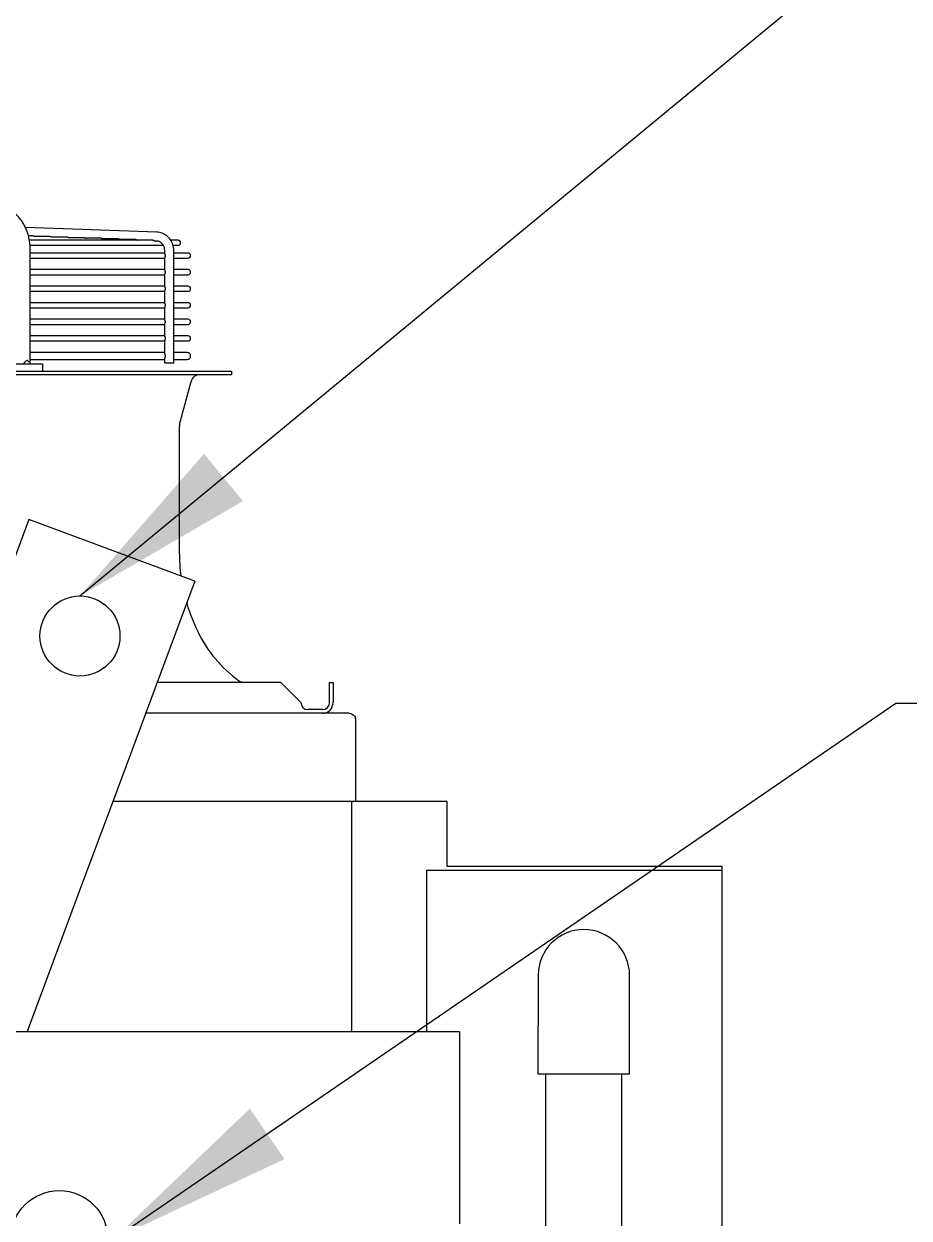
# Model space of a CAD drawing. Header units: millimetres. Extents: x 16200 to 32328, y 19251 to 29476.
# Drawn here: x 16328.05 to 16347.42, y 19585.5 to 19611.62 of the extents above; entities that cross this region are included whole.
import ezdxf

# ---------------------------------------------------------------- set-up
doc = ezdxf.new("R2010")
doc.units = ezdxf.units.MM
doc.header["$LTSCALE"] = 5
for name, color, linetype in [('COILCONN-CO2-CONTROL-COPPER', 7, 'Continuous'), ('CONDENSER-CO2-CONTROL', 7, 'Continuous'), ('RECIRCULATION-CONTROL', 3, 'Continuous'), ('UNIT', 6, 'Continuous'), ('WS-NO-CONTROL', 3, 'Continuous')]:
    doc.layers.add(name, color=color, linetype=linetype)
doc.styles.add('SUBMITTAL', font='romans.shx', dxfattribs={"width": 0.75})
doc.dimstyles.new('SUBMITTAL', dxfattribs={"dimtxt": 0.09375, "dimasz": 0.09375, "dimexe": 0.03125, "dimexo": 0.0625, "dimgap": 0.0625, "dimtad": 0, "dimdec": 4, "dimzin": 4, "dimdsep": 46, "dimlunit": 4, "dimtxsty": 'SUBMITTAL', "dimcen": 0.09375, "dimclre": 6, "dimadec": 0, "dimazin": 0, "dimtfac": 1, "dimtdec": 0, "dimtofl": 0, "dimtmove": 0, "dimatfit": 3, "dimfxl": 0, "dimfrac": 2, "dimtolj": 1, "dimtzin": 4, "dimarcsym": 0})

msp = doc.modelspace()

# ---------------------------------------------------------------- linework, layer by layer
at = {"layer": 'CONDENSER-CO2-CONTROL'}
msp.add_circle((16328.8224, 19585.0424), 1.0625, dxfattribs=at)
at = {"layer": 'RECIRCULATION-CONTROL'}
for p, q in [((16339.2997, 19590.8114), (16339.2997, 19589.7114)), ((16341.2997, 19589.7114), (16341.2997, 19590.8114)), ((16339.2997, 19588.6552), (16339.2997, 19589.7114)), ((16341.2997, 19588.6552), (16341.2997, 19589.7114)), ((16339.2997, 19588.6552), (16341.2997, 19588.6552)), ((16339.4697, 19567.0617), (16339.4697, 19588.6552)), ((16341.1297, 19567.0617), (16341.1297, 19588.6552))]:
    msp.add_line(p, q, dxfattribs=at)
msp.add_arc((16340.2997, 19590.8114), 1, 0, 180, dxfattribs=at)
at = {"layer": 'UNIT'}
for p, q in [((16330.9568, 19607.0623), (16328.0816, 19607.1663)), ((16328.2517, 19606.9814), (16328.1475, 19606.9814)), ((16328.6259, 19606.9679), (16328.2925, 19606.9679)), ((16329.0001, 19606.9544), (16328.6667, 19606.9544)), ((16329.3743, 19606.9409), (16329.0409, 19606.9409)), ((16329.7485, 19606.9274), (16329.4151, 19606.9274)), ((16330.8711, 19606.8869), (16328.168, 19606.8869)), ((16328.1823, 19606.7767), (16331.0995, 19606.7767)), ((16328.1868, 19604.1995), (16328.1868, 19606.6689)), ((16330.1227, 19606.9139), (16329.7892, 19606.9139)), ((16330.4969, 19606.9004), (16330.1634, 19606.9004)), ((16330.9497, 19606.8656), (16330.9275, 19606.8664)), ((16331.1301, 19606.589), (16331.1301, 19606.6689)), ((16331.4212, 19606.8869), (16331.2627, 19606.8869)), ((16331.3122, 19606.7767), (16331.4212, 19606.7767)), ((16331.3269, 19604.1995), (16331.3269, 19606.6689)), ((16331.1301, 19606.605), (16328.1868, 19606.605)), ((16328.1868, 19606.4948), (16331.1301, 19606.4948)), ((16331.1301, 19606.2268), (16331.1301, 19606.5107)), ((16331.6417, 19606.605), (16331.3269, 19606.605)), ((16331.3269, 19606.4948), (16331.6417, 19606.4948)), ((16331.1301, 19606.2428), (16328.1868, 19606.2428)), ((16331.1301, 19605.8646), (16331.1301, 19606.1485)), ((16331.6417, 19606.2428), (16331.3269, 19606.2428)), ((16328.1868, 19606.1326), (16331.1301, 19606.1326)), ((16331.3269, 19606.1326), (16331.6417, 19606.1326)), ((16331.1301, 19605.8806), (16328.1868, 19605.8806)), ((16328.1868, 19605.7704), (16331.1301, 19605.7704)), ((16331.1301, 19605.5024), (16331.1301, 19605.7863)), ((16331.6417, 19605.8806), (16331.3269, 19605.8806)), ((16331.3269, 19605.7704), (16331.6417, 19605.7704)), ((16331.1301, 19605.5184), (16328.1868, 19605.5184)), ((16328.1868, 19605.4081), (16331.1301, 19605.4081)), ((16331.1301, 19605.1402), (16331.1301, 19605.4241)), ((16331.6417, 19605.5184), (16331.3269, 19605.5184)), ((16331.3269, 19605.4081), (16331.6417, 19605.4081)), ((16331.1301, 19605.1562), (16328.1868, 19605.1562)), ((16331.6417, 19605.1562), (16331.3269, 19605.1562)), ((16328.1868, 19605.0459), (16331.1301, 19605.0459)), ((16331.1301, 19604.778), (16331.1301, 19605.0619)), ((16331.3269, 19605.0459), (16331.6417, 19605.0459)), ((16331.1301, 19604.794), (16328.1868, 19604.794)), ((16328.1868, 19604.6837), (16331.1301, 19604.6837)), ((16331.1301, 19604.4023), (16331.1301, 19604.6997)), ((16331.6417, 19604.794), (16331.3269, 19604.794)), ((16331.3269, 19604.6837), (16331.6417, 19604.6837)), ((16331.1301, 19604.4318), (16328.1868, 19604.4318)), ((16331.62, 19604.4318), (16331.3269, 19604.4318)), ((16326.2296, 19604.1798), (16328.4567, 19604.1798)), ((16328.1868, 19604.2782), (16331.1301, 19604.2782)), ((16328.4567, 19604.1798), (16328.4567, 19604.0223)), ((16331.1301, 19604.1995), (16331.1301, 19604.3077)), ((16331.3269, 19604.1995), (16331.1301, 19604.1995)), ((16331.3269, 19604.2782), (16331.62, 19604.2782)), ((16298.8504, 19604.0223), (16332.5905, 19604.0223)), ((16332.5905, 19603.9436), (16298.8504, 19603.9436)), ((16331.4554, 19602.8558), (16331.7065, 19603.7974)), ((16332.5905, 19604.0223), (16332.5905, 19603.9436)), ((16331.4488, 19602.8051), (16331.4488, 19600.0641)), ((16328.1584, 19600.782), (16325.8209, 19594.5134)), ((16331.7892, 19599.4282), (16328.1584, 19600.782)), ((16331.7892, 19599.4282), (16329.9565, 19594.5134)), ((16333.6732, 19597.2113), (16330.9625, 19597.2113)), ((16334.1063, 19596.7782), (16333.6732, 19597.2113)), ((16334.7362, 19596.7782), (16334.7362, 19597.2113)), ((16334.7362, 19597.2113), (16334.8149, 19597.2113)), ((16334.8149, 19597.2113), (16334.8149, 19596.7782)), ((16335.1643, 19596.542), (16330.713, 19596.542)), ((16334.5787, 19596.6207), (16334.2637, 19596.6207)), ((16335.3041, 19596.4022), (16335.3041, 19594.6129)), ((16329.9565, 19594.5134), (16329.3558, 19592.9024)), ((16337.3042, 19594.6129), (16329.9936, 19594.6129)), ((16335.226, 19589.5839), (16335.226, 19594.6129)), ((16337.3042, 19594.6129), (16337.3042, 19593.1954)), ((16336.8538, 19593.1124), (16336.8538, 19589.5839)), ((16336.8538, 19593.1124), (16343.3226, 19593.1124)), ((16337.3042, 19593.1954), (16343.3226, 19593.1954)), ((16343.3226, 19518.8224), (16343.3226, 19593.1954)), ((16329.3558, 19592.9024), (16328.1183, 19589.5837)), ((16327.3917, 19589.5837), (16337.5817, 19589.5839)), ((16337.5817, 19589.5839), (16337.5818, 19585.3743))]:
    msp.add_line(p, q, dxfattribs=at)
msp.add_circle((16329.275, 19598.2311), 0.875, dxfattribs=at)
for centre, radius, start, end in [((16331.4212, 19606.8318), 0.0551, 270, 90), ((16331.6417, 19606.5499), 0.0551, 270, 90), ((16331.6417, 19606.1877), 0.0551, 270, 90), ((16331.6417, 19605.8255), 0.0551, 270, 90), ((16331.6417, 19605.4633), 0.0551, 270, 90), ((16331.6417, 19605.1011), 0.0551, 270, 90), ((16331.6417, 19604.7389), 0.0551, 270, 90), ((16331.62, 19604.355), 0.0768, 270, 90), ((16331.8967, 19603.7467), 0.1969, 90, 165.06858), ((16331.6456, 19602.8051), 0.1969, 165.06858, 180), ((16335.3858, 19600.0641), 3.937, 180, 187.61931), ((16335.3858, 19600.0641), 3.937, 196.4656, 207.50184), ((16334.408, 19599.5551), 2.8346, 207.50184, 235.77552), ((16334.2637, 19596.7782), 0.1575, 180, 270), ((16334.5787, 19596.7782), 0.1575, 270, 0), ((16334.5787, 19596.7782), 0.2362, 270, 0)]:
    msp.add_arc(centre, radius, start, end, dxfattribs=at)
for points, knots in [([(16328.1868, 19606.6689), (16328.1868, 19606.7044), (16328.1853, 19606.7403), (16328.1824, 19606.7757), (16328.1794, 19606.8112), (16328.175, 19606.8461), (16328.1691, 19606.8808), (16328.1631, 19606.9154), (16328.1557, 19606.9498), (16328.147, 19606.9833), (16328.1382, 19607.0167), (16328.1281, 19607.0493), (16328.1166, 19607.081), (16328.1052, 19607.1128), (16328.0923, 19607.1438), (16328.0782, 19607.1734), (16328.0642, 19607.203), (16328.049, 19607.2313), (16328.0326, 19607.2583), (16328.0161, 19607.2854), (16327.9985, 19607.3112), (16327.9799, 19607.3354), (16327.9613, 19607.3595), (16327.9419, 19607.382), (16327.9214, 19607.4029), (16327.901, 19607.4237), (16327.8795, 19607.443), (16327.8575, 19607.4603), (16327.8355, 19607.4777), (16327.8128, 19607.4931), (16327.7895, 19607.5066), (16327.7662, 19607.5201), (16327.7421, 19607.5318), (16327.7178, 19607.5413), (16327.6935, 19607.5509), (16327.669, 19607.5583), (16327.6441, 19607.5638), (16327.6191, 19607.5692), (16327.5938, 19607.5726), (16327.5687, 19607.5738)], [0, 0, 0, 0, 0.076921, 0.076921, 0.076921, 0.1538421, 0.1538421, 0.1538421, 0.2307631, 0.2307631, 0.2307631, 0.3076842, 0.3076842, 0.3076842, 0.3846052, 0.3846052, 0.3846052, 0.4615263, 0.4615263, 0.4615263, 0.5384473, 0.5384473, 0.5384473, 0.6153684, 0.6153684, 0.6153684, 0.6922894, 0.6922894, 0.6922894, 0.7692105, 0.7692105, 0.7692105, 0.8461315, 0.8461315, 0.8461315, 0.9230526, 0.9230526, 0.9230526, 1, 1, 1, 1]), ([(16328.2517, 19606.9814), (16328.2519, 19606.9814), (16328.252, 19606.9814), (16328.2521, 19606.9814), (16328.2531, 19606.9814), (16328.254, 19606.9814), (16328.255, 19606.9813), (16328.256, 19606.9812), (16328.257, 19606.9811), (16328.258, 19606.981), (16328.259, 19606.9809), (16328.26, 19606.9808), (16328.2609, 19606.9806), (16328.2619, 19606.9804), (16328.2629, 19606.9802), (16328.264, 19606.98), (16328.265, 19606.9798), (16328.266, 19606.9795), (16328.267, 19606.9793), (16328.268, 19606.979), (16328.269, 19606.9787), (16328.27, 19606.9784), (16328.271, 19606.9781), (16328.272, 19606.9777), (16328.273, 19606.9774), (16328.274, 19606.977), (16328.275, 19606.9766), (16328.276, 19606.9762), (16328.277, 19606.9758), (16328.278, 19606.9754), (16328.279, 19606.975), (16328.2799, 19606.9745), (16328.2809, 19606.9741), (16328.2819, 19606.9736), (16328.2829, 19606.9731), (16328.2838, 19606.9726), (16328.2848, 19606.9721), (16328.2857, 19606.9716), (16328.2867, 19606.9711), (16328.2876, 19606.9706), (16328.2886, 19606.9701), (16328.2895, 19606.9696), (16328.2904, 19606.9691), (16328.2911, 19606.9687), (16328.2918, 19606.9683), (16328.2925, 19606.9679)], [0.48439597, 0.48439597, 0.48439597, 0.48439597, 0.48780488, 0.48780488, 0.48780488, 0.51219512, 0.51219512, 0.51219512, 0.53658537, 0.53658537, 0.53658537, 0.56097561, 0.56097561, 0.56097561, 0.58536585, 0.58536585, 0.58536585, 0.6097561, 0.6097561, 0.6097561, 0.63414634, 0.63414634, 0.63414634, 0.65853659, 0.65853659, 0.65853659, 0.68292683, 0.68292683, 0.68292683, 0.70731707, 0.70731707, 0.70731707, 0.73170732, 0.73170732, 0.73170732, 0.75609756, 0.75609756, 0.75609756, 0.7804878, 0.7804878, 0.7804878, 0.80487805, 0.80487805, 0.80487805, 0.82380204, 0.82380204, 0.82380204, 0.82380204]), ([(16328.6259, 19606.9679), (16328.626, 19606.9679), (16328.6262, 19606.9679), (16328.6263, 19606.9679), (16328.6273, 19606.9679), (16328.6282, 19606.9679), (16328.6292, 19606.9678), (16328.6302, 19606.9677), (16328.6312, 19606.9677), (16328.6322, 19606.9675), (16328.6332, 19606.9674), (16328.6341, 19606.9673), (16328.6351, 19606.9671), (16328.6361, 19606.9669), (16328.6372, 19606.9667), (16328.6382, 19606.9665), (16328.6392, 19606.9663), (16328.6402, 19606.966), (16328.6412, 19606.9658), (16328.6422, 19606.9655), (16328.6432, 19606.9652), (16328.6442, 19606.9649), (16328.6452, 19606.9646), (16328.6462, 19606.9642), (16328.6472, 19606.9639), (16328.6482, 19606.9635), (16328.6492, 19606.9631), (16328.6502, 19606.9627), (16328.6512, 19606.9623), (16328.6522, 19606.9619), (16328.6532, 19606.9614), (16328.6542, 19606.961), (16328.6551, 19606.9605), (16328.6561, 19606.9601), (16328.6571, 19606.9596), (16328.658, 19606.9591), (16328.659, 19606.9586), (16328.66, 19606.9581), (16328.6609, 19606.9576), (16328.6618, 19606.9571), (16328.6628, 19606.9566), (16328.6637, 19606.9561), (16328.6646, 19606.9556), (16328.6653, 19606.9552), (16328.666, 19606.9548), (16328.6667, 19606.9544)], [0.48440995, 0.48440995, 0.48440995, 0.48440995, 0.48780488, 0.48780488, 0.48780488, 0.51219512, 0.51219512, 0.51219512, 0.53658537, 0.53658537, 0.53658537, 0.56097561, 0.56097561, 0.56097561, 0.58536585, 0.58536585, 0.58536585, 0.6097561, 0.6097561, 0.6097561, 0.63414634, 0.63414634, 0.63414634, 0.65853659, 0.65853659, 0.65853659, 0.68292683, 0.68292683, 0.68292683, 0.70731707, 0.70731707, 0.70731707, 0.73170732, 0.73170732, 0.73170732, 0.75609756, 0.75609756, 0.75609756, 0.7804878, 0.7804878, 0.7804878, 0.80487805, 0.80487805, 0.80487805, 0.82345363, 0.82345363, 0.82345363, 0.82345363]), ([(16329.0001, 19606.9544), (16329.0002, 19606.9544), (16329.0004, 19606.9544), (16329.0005, 19606.9544), (16329.0015, 19606.9544), (16329.0024, 19606.9544), (16329.0034, 19606.9543), (16329.0044, 19606.9542), (16329.0054, 19606.9542), (16329.0064, 19606.954), (16329.0073, 19606.9539), (16329.0083, 19606.9538), (16329.0093, 19606.9536), (16329.0103, 19606.9534), (16329.0114, 19606.9532), (16329.0124, 19606.953), (16329.0134, 19606.9528), (16329.0144, 19606.9526), (16329.0154, 19606.9523), (16329.0164, 19606.952), (16329.0174, 19606.9517), (16329.0184, 19606.9514), (16329.0194, 19606.9511), (16329.0204, 19606.9507), (16329.0214, 19606.9504), (16329.0224, 19606.95), (16329.0234, 19606.9496), (16329.0244, 19606.9492), (16329.0254, 19606.9488), (16329.0264, 19606.9484), (16329.0274, 19606.9479), (16329.0284, 19606.9475), (16329.0293, 19606.947), (16329.0303, 19606.9466), (16329.0313, 19606.9461), (16329.0323, 19606.9456), (16329.0332, 19606.9451), (16329.0342, 19606.9446), (16329.0351, 19606.9441), (16329.0361, 19606.9436), (16329.037, 19606.9431), (16329.0379, 19606.9426), (16329.0388, 19606.9421), (16329.0395, 19606.9417), (16329.0402, 19606.9413), (16329.0409, 19606.9409)], [0.48442393, 0.48442393, 0.48442393, 0.48442393, 0.48780488, 0.48780488, 0.48780488, 0.51219512, 0.51219512, 0.51219512, 0.53658537, 0.53658537, 0.53658537, 0.56097561, 0.56097561, 0.56097561, 0.58536585, 0.58536585, 0.58536585, 0.6097561, 0.6097561, 0.6097561, 0.63414634, 0.63414634, 0.63414634, 0.65853659, 0.65853659, 0.65853659, 0.68292683, 0.68292683, 0.68292683, 0.70731707, 0.70731707, 0.70731707, 0.73170732, 0.73170732, 0.73170732, 0.75609756, 0.75609756, 0.75609756, 0.7804878, 0.7804878, 0.7804878, 0.80487805, 0.80487805, 0.80487805, 0.82310602, 0.82310602, 0.82310602, 0.82310602]), ([(16329.3743, 19606.9409), (16329.3744, 19606.9409), (16329.3746, 19606.9409), (16329.3747, 19606.9409), (16329.3757, 19606.9409), (16329.3766, 19606.9409), (16329.3776, 19606.9408), (16329.3786, 19606.9407), (16329.3796, 19606.9407), (16329.3806, 19606.9405), (16329.3815, 19606.9404), (16329.3825, 19606.9403), (16329.3835, 19606.9401), (16329.3845, 19606.9399), (16329.3856, 19606.9397), (16329.3866, 19606.9395), (16329.3876, 19606.9393), (16329.3886, 19606.9391), (16329.3896, 19606.9388), (16329.3906, 19606.9385), (16329.3916, 19606.9382), (16329.3926, 19606.9379), (16329.3936, 19606.9376), (16329.3946, 19606.9372), (16329.3956, 19606.9369), (16329.3966, 19606.9365), (16329.3976, 19606.9361), (16329.3986, 19606.9357), (16329.3996, 19606.9353), (16329.4006, 19606.9349), (16329.4016, 19606.9344), (16329.4026, 19606.934), (16329.4036, 19606.9335), (16329.4045, 19606.9331), (16329.4055, 19606.9326), (16329.4065, 19606.9321), (16329.4074, 19606.9316), (16329.4084, 19606.9311), (16329.4093, 19606.9306), (16329.4103, 19606.9301), (16329.4112, 19606.9296), (16329.4121, 19606.9291), (16329.4131, 19606.9286), (16329.4137, 19606.9282), (16329.4144, 19606.9278), (16329.4151, 19606.9274)], [0.48443789, 0.48443789, 0.48443789, 0.48443789, 0.48780488, 0.48780488, 0.48780488, 0.51219512, 0.51219512, 0.51219512, 0.53658537, 0.53658537, 0.53658537, 0.56097561, 0.56097561, 0.56097561, 0.58536585, 0.58536585, 0.58536585, 0.6097561, 0.6097561, 0.6097561, 0.63414634, 0.63414634, 0.63414634, 0.65853659, 0.65853659, 0.65853659, 0.68292683, 0.68292683, 0.68292683, 0.70731707, 0.70731707, 0.70731707, 0.73170732, 0.73170732, 0.73170732, 0.75609756, 0.75609756, 0.75609756, 0.7804878, 0.7804878, 0.7804878, 0.80487805, 0.80487805, 0.80487805, 0.82275922, 0.82275922, 0.82275922, 0.82275922]), ([(16329.7485, 19606.9274), (16329.7486, 19606.9274), (16329.7488, 19606.9274), (16329.7489, 19606.9274), (16329.7498, 19606.9274), (16329.7508, 19606.9274), (16329.7518, 19606.9273), (16329.7528, 19606.9273), (16329.7538, 19606.9272), (16329.7548, 19606.927), (16329.7557, 19606.9269), (16329.7567, 19606.9268), (16329.7577, 19606.9266), (16329.7587, 19606.9264), (16329.7598, 19606.9262), (16329.7608, 19606.926), (16329.7618, 19606.9258), (16329.7628, 19606.9256), (16329.7638, 19606.9253), (16329.7648, 19606.925), (16329.7658, 19606.9247), (16329.7668, 19606.9244), (16329.7678, 19606.9241), (16329.7688, 19606.9237), (16329.7698, 19606.9234), (16329.7708, 19606.923), (16329.7718, 19606.9226), (16329.7728, 19606.9222), (16329.7738, 19606.9218), (16329.7748, 19606.9214), (16329.7758, 19606.9209), (16329.7768, 19606.9205), (16329.7778, 19606.92), (16329.7787, 19606.9196), (16329.7797, 19606.9191), (16329.7807, 19606.9186), (16329.7817, 19606.9181), (16329.7826, 19606.9176), (16329.7836, 19606.9171), (16329.7845, 19606.9166), (16329.7854, 19606.9161), (16329.7864, 19606.9156), (16329.7873, 19606.915), (16329.7879, 19606.9147), (16329.7886, 19606.9143), (16329.7892, 19606.9139)], [0.48445184, 0.48445184, 0.48445184, 0.48445184, 0.48780488, 0.48780488, 0.48780488, 0.51219512, 0.51219512, 0.51219512, 0.53658537, 0.53658537, 0.53658537, 0.56097561, 0.56097561, 0.56097561, 0.58536585, 0.58536585, 0.58536585, 0.6097561, 0.6097561, 0.6097561, 0.63414634, 0.63414634, 0.63414634, 0.65853659, 0.65853659, 0.65853659, 0.68292683, 0.68292683, 0.68292683, 0.70731707, 0.70731707, 0.70731707, 0.73170732, 0.73170732, 0.73170732, 0.75609756, 0.75609756, 0.75609756, 0.7804878, 0.7804878, 0.7804878, 0.80487805, 0.80487805, 0.80487805, 0.82241329, 0.82241329, 0.82241329, 0.82241329]), ([(16331.3269, 19606.6689), (16331.3269, 19606.7088), (16331.3209, 19606.7488), (16331.2975, 19606.8252), (16331.2801, 19606.8616), (16331.2352, 19606.9274), (16331.2078, 19606.9569), (16331.1453, 19607.006), (16331.1102, 19607.0256), (16331.0358, 19607.0531), (16330.9964, 19607.0609), (16330.9568, 19607.0623)], [1.5707963, 1.5707963, 1.5707963, 1.5707963, 1.8779743, 1.8779743, 2.1851522, 2.1851522, 2.4923302, 2.4923302, 2.7995081, 2.7995081, 3.1066861, 3.1066861, 3.1066861, 3.1066861]), ([(16330.1227, 19606.9139), (16330.1228, 19606.9139), (16330.1229, 19606.9139), (16330.1231, 19606.9139), (16330.124, 19606.9139), (16330.125, 19606.9139), (16330.126, 19606.9138), (16330.127, 19606.9138), (16330.128, 19606.9137), (16330.1289, 19606.9136), (16330.1299, 19606.9134), (16330.1309, 19606.9133), (16330.1319, 19606.9131), (16330.1329, 19606.9129), (16330.134, 19606.9128), (16330.135, 19606.9125), (16330.136, 19606.9123), (16330.137, 19606.9121), (16330.138, 19606.9118), (16330.139, 19606.9115), (16330.14, 19606.9112), (16330.141, 19606.9109), (16330.142, 19606.9106), (16330.143, 19606.9102), (16330.144, 19606.9099), (16330.145, 19606.9095), (16330.146, 19606.9091), (16330.147, 19606.9087), (16330.148, 19606.9083), (16330.149, 19606.9079), (16330.15, 19606.9074), (16330.151, 19606.907), (16330.152, 19606.9065), (16330.153, 19606.906), (16330.1539, 19606.9056), (16330.1549, 19606.9051), (16330.1559, 19606.9046), (16330.1568, 19606.9041), (16330.1578, 19606.9036), (16330.1587, 19606.9031), (16330.1597, 19606.9026), (16330.1606, 19606.902), (16330.1615, 19606.9015), (16330.1621, 19606.9012), (16330.1628, 19606.9008), (16330.1634, 19606.9004)], [0.48446578, 0.48446578, 0.48446578, 0.48446578, 0.48780488, 0.48780488, 0.48780488, 0.51219512, 0.51219512, 0.51219512, 0.53658537, 0.53658537, 0.53658537, 0.56097561, 0.56097561, 0.56097561, 0.58536585, 0.58536585, 0.58536585, 0.6097561, 0.6097561, 0.6097561, 0.63414634, 0.63414634, 0.63414634, 0.65853659, 0.65853659, 0.65853659, 0.68292683, 0.68292683, 0.68292683, 0.70731707, 0.70731707, 0.70731707, 0.73170732, 0.73170732, 0.73170732, 0.75609756, 0.75609756, 0.75609756, 0.7804878, 0.7804878, 0.7804878, 0.80487805, 0.80487805, 0.80487805, 0.82206823, 0.82206823, 0.82206823, 0.82206823]), ([(16330.4969, 19606.9004), (16330.497, 19606.9004), (16330.4971, 19606.9004), (16330.4973, 19606.9004), (16330.4982, 19606.9004), (16330.4992, 19606.9004), (16330.5002, 19606.9003), (16330.5012, 19606.9003), (16330.5022, 19606.9002), (16330.5031, 19606.9001), (16330.5041, 19606.8999), (16330.5051, 19606.8998), (16330.5061, 19606.8996), (16330.5071, 19606.8995), (16330.5082, 19606.8993), (16330.5092, 19606.899), (16330.5102, 19606.8988), (16330.5112, 19606.8986), (16330.5122, 19606.8983), (16330.5132, 19606.898), (16330.5142, 19606.8977), (16330.5152, 19606.8974), (16330.5162, 19606.8971), (16330.5172, 19606.8967), (16330.5182, 19606.8964), (16330.5193, 19606.896), (16330.5203, 19606.8956), (16330.5213, 19606.8952), (16330.5222, 19606.8948), (16330.5232, 19606.8944), (16330.5242, 19606.8939), (16330.5252, 19606.8935), (16330.5262, 19606.893), (16330.5272, 19606.8925), (16330.5282, 19606.8921), (16330.5291, 19606.8916), (16330.5301, 19606.8911), (16330.531, 19606.8906), (16330.532, 19606.8901), (16330.5329, 19606.8896), (16330.5339, 19606.889), (16330.5348, 19606.8885), (16330.5357, 19606.888), (16330.5364, 19606.8876), (16330.537, 19606.8873), (16330.5376, 19606.8869)], [0.48447969, 0.48447969, 0.48447969, 0.48447969, 0.48780488, 0.48780488, 0.48780488, 0.51219512, 0.51219512, 0.51219512, 0.53658537, 0.53658537, 0.53658537, 0.56097561, 0.56097561, 0.56097561, 0.58536585, 0.58536585, 0.58536585, 0.6097561, 0.6097561, 0.6097561, 0.63414634, 0.63414634, 0.63414634, 0.65853659, 0.65853659, 0.65853659, 0.68292683, 0.68292683, 0.68292683, 0.70731707, 0.70731707, 0.70731707, 0.73170732, 0.73170732, 0.73170732, 0.75609756, 0.75609756, 0.75609756, 0.7804878, 0.7804878, 0.7804878, 0.80487805, 0.80487805, 0.80487805, 0.82172407, 0.82172407, 0.82172407, 0.82172407]), ([(16330.8711, 19606.8869), (16330.8712, 19606.8869), (16330.8713, 19606.8869), (16330.8715, 19606.8869), (16330.8724, 19606.8869), (16330.8734, 19606.8869), (16330.8744, 19606.8868), (16330.8754, 19606.8868), (16330.8763, 19606.8867), (16330.8773, 19606.8866), (16330.8783, 19606.8864), (16330.8793, 19606.8863), (16330.8803, 19606.8861), (16330.8813, 19606.886), (16330.8824, 19606.8858), (16330.8834, 19606.8855), (16330.8844, 19606.8853), (16330.8854, 19606.8851), (16330.8864, 19606.8848), (16330.8874, 19606.8845), (16330.8884, 19606.8842), (16330.8894, 19606.8839), (16330.8904, 19606.8836), (16330.8915, 19606.8832), (16330.8925, 19606.8829), (16330.8935, 19606.8825), (16330.8945, 19606.8821), (16330.8955, 19606.8817), (16330.8965, 19606.8813), (16330.8975, 19606.8809), (16330.8984, 19606.8804), (16330.8994, 19606.88), (16330.9004, 19606.8795), (16330.9014, 19606.879), (16330.9024, 19606.8786), (16330.9033, 19606.8781), (16330.9043, 19606.8776), (16330.9053, 19606.8771), (16330.9062, 19606.8766), (16330.9071, 19606.876), (16330.9081, 19606.8755), (16330.909, 19606.875), (16330.9099, 19606.8745), (16330.9109, 19606.874), (16330.9118, 19606.8735), (16330.9126, 19606.8729), (16330.9135, 19606.8724), (16330.9144, 19606.8719), (16330.9153, 19606.8715), (16330.9161, 19606.871), (16330.9169, 19606.8705), (16330.9178, 19606.8701), (16330.9186, 19606.8696), (16330.9194, 19606.8692), (16330.9201, 19606.8688), (16330.9209, 19606.8684), (16330.9216, 19606.8681), (16330.9223, 19606.8678), (16330.923, 19606.8675), (16330.9237, 19606.8672), (16330.9243, 19606.867), (16330.925, 19606.8668), (16330.9256, 19606.8667), (16330.9261, 19606.8666), (16330.9264, 19606.8665), (16330.9267, 19606.8665), (16330.9269, 19606.8664), (16330.9271, 19606.8664), (16330.9273, 19606.8664), (16330.9275, 19606.8664)], [0.48449418, 0.48449418, 0.48449418, 0.48449418, 0.48780488, 0.48780488, 0.48780488, 0.51219512, 0.51219512, 0.51219512, 0.53658537, 0.53658537, 0.53658537, 0.56097561, 0.56097561, 0.56097561, 0.58536585, 0.58536585, 0.58536585, 0.6097561, 0.6097561, 0.6097561, 0.63414634, 0.63414634, 0.63414634, 0.65853659, 0.65853659, 0.65853659, 0.68292683, 0.68292683, 0.68292683, 0.70731707, 0.70731707, 0.70731707, 0.73170732, 0.73170732, 0.73170732, 0.75609756, 0.75609756, 0.75609756, 0.7804878, 0.7804878, 0.7804878, 0.80487805, 0.80487805, 0.80487805, 0.82926829, 0.82926829, 0.82926829, 0.85365854, 0.85365854, 0.85365854, 0.87804878, 0.87804878, 0.87804878, 0.90243902, 0.90243902, 0.90243902, 0.92682927, 0.92682927, 0.92682927, 0.95121951, 0.95121951, 0.95121951, 0.97560976, 0.97560976, 0.97560976, 0.98780488, 0.98780488, 0.98780488, 0.99598671, 0.99598671, 0.99598671, 0.99598671]), ([(16331.1301, 19606.6689), (16331.1301, 19606.6894), (16331.127, 19606.7098), (16331.1151, 19606.7488), (16331.1062, 19606.7672), (16331.0838, 19606.8001), (16331.0702, 19606.8147), (16331.0396, 19606.8387), (16331.0227, 19606.8481), (16330.9871, 19606.8612), (16330.9684, 19606.8649), (16330.9497, 19606.8656)], [1.5707963, 1.5707963, 1.5707963, 1.5707963, 1.8779743, 1.8779743, 2.1851522, 2.1851522, 2.4923302, 2.4923302, 2.7995081, 2.7995081, 3.1066861, 3.1066861, 3.1066861, 3.1066861]), ([(16331.1301, 19606.589), (16331.1301, 19606.589), (16331.1301, 19606.5885), (16331.1302, 19606.5875), (16331.1305, 19606.5859), (16331.131, 19606.5841), (16331.1315, 19606.5821), (16331.1322, 19606.58), (16331.1329, 19606.5777), (16331.1335, 19606.5753), (16331.1342, 19606.5728), (16331.1348, 19606.5701), (16331.1354, 19606.5674), (16331.1359, 19606.5646), (16331.1363, 19606.5618), (16331.1366, 19606.5588), (16331.1369, 19606.5559), (16331.137, 19606.5529), (16331.1371, 19606.5509), (16331.1371, 19606.5499)], [0.23243635, 0.23243635, 0.23243635, 0.23243635, 0.23809524, 0.28571429, 0.33333333, 0.38095238, 0.42857143, 0.47619048, 0.52380952, 0.57142857, 0.61904762, 0.66666667, 0.71428571, 0.76190476, 0.80952381, 0.85714286, 0.9047619, 0.95238095, 1, 1, 1, 1]), ([(16331.1371, 19606.5499), (16331.1371, 19606.5489), (16331.137, 19606.5469), (16331.1369, 19606.5439), (16331.1366, 19606.5409), (16331.1363, 19606.538), (16331.1359, 19606.5351), (16331.1354, 19606.5323), (16331.1348, 19606.5296), (16331.1342, 19606.527), (16331.1335, 19606.5245), (16331.1329, 19606.522), (16331.1322, 19606.5198), (16331.1315, 19606.5176), (16331.131, 19606.5156), (16331.1305, 19606.5138), (16331.1302, 19606.5122), (16331.1301, 19606.5113), (16331.1301, 19606.5108), (16331.1301, 19606.5107)], [0, 0, 0, 0, 0.04761905, 0.0952381, 0.14285714, 0.19047619, 0.23809524, 0.28571429, 0.33333333, 0.38095238, 0.42857143, 0.47619048, 0.52380952, 0.57142857, 0.61904762, 0.66666667, 0.71428571, 0.76190476, 0.76755485, 0.76755485, 0.76755485, 0.76755485]), ([(16331.1301, 19606.2268), (16331.1301, 19606.2268), (16331.1301, 19606.2263), (16331.1302, 19606.2253), (16331.1305, 19606.2237), (16331.131, 19606.2219), (16331.1315, 19606.2199), (16331.1322, 19606.2178), (16331.1329, 19606.2155), (16331.1335, 19606.2131), (16331.1342, 19606.2106), (16331.1348, 19606.2079), (16331.1354, 19606.2052), (16331.1359, 19606.2024), (16331.1363, 19606.1995), (16331.1366, 19606.1966), (16331.1369, 19606.1937), (16331.137, 19606.1907), (16331.1371, 19606.1887), (16331.1371, 19606.1877)], [0.23243635, 0.23243635, 0.23243635, 0.23243635, 0.23809524, 0.28571429, 0.33333333, 0.38095238, 0.42857143, 0.47619048, 0.52380952, 0.57142857, 0.61904762, 0.66666667, 0.71428571, 0.76190476, 0.80952381, 0.85714286, 0.9047619, 0.95238095, 1, 1, 1, 1]), ([(16331.1371, 19606.1877), (16331.1371, 19606.1867), (16331.137, 19606.1847), (16331.1369, 19606.1817), (16331.1366, 19606.1787), (16331.1363, 19606.1758), (16331.1359, 19606.1729), (16331.1354, 19606.1701), (16331.1348, 19606.1674), (16331.1342, 19606.1648), (16331.1335, 19606.1623), (16331.1329, 19606.1598), (16331.1322, 19606.1576), (16331.1315, 19606.1554), (16331.131, 19606.1534), (16331.1305, 19606.1516), (16331.1302, 19606.15), (16331.1301, 19606.1491), (16331.1301, 19606.1486), (16331.1301, 19606.1485)], [0, 0, 0, 0, 0.04761905, 0.0952381, 0.14285714, 0.19047619, 0.23809524, 0.28571429, 0.33333333, 0.38095238, 0.42857143, 0.47619048, 0.52380952, 0.57142857, 0.61904762, 0.66666667, 0.71428571, 0.76190476, 0.76755485, 0.76755485, 0.76755485, 0.76755485]), ([(16331.1301, 19605.8646), (16331.1301, 19605.8646), (16331.1301, 19605.8641), (16331.1302, 19605.8631), (16331.1305, 19605.8615), (16331.131, 19605.8597), (16331.1315, 19605.8577), (16331.1322, 19605.8556), (16331.1329, 19605.8533), (16331.1335, 19605.8509), (16331.1342, 19605.8484), (16331.1348, 19605.8457), (16331.1354, 19605.843), (16331.1359, 19605.8402), (16331.1363, 19605.8373), (16331.1366, 19605.8344), (16331.1369, 19605.8315), (16331.137, 19605.8285), (16331.1371, 19605.8265), (16331.1371, 19605.8255)], [0.23243635, 0.23243635, 0.23243635, 0.23243635, 0.23809524, 0.28571429, 0.33333333, 0.38095238, 0.42857143, 0.47619048, 0.52380952, 0.57142857, 0.61904762, 0.66666667, 0.71428571, 0.76190476, 0.80952381, 0.85714286, 0.9047619, 0.95238095, 1, 1, 1, 1]), ([(16331.1371, 19605.8255), (16331.1371, 19605.8245), (16331.137, 19605.8225), (16331.1369, 19605.8195), (16331.1366, 19605.8165), (16331.1363, 19605.8136), (16331.1359, 19605.8107), (16331.1354, 19605.8079), (16331.1348, 19605.8052), (16331.1342, 19605.8026), (16331.1335, 19605.8), (16331.1329, 19605.7976), (16331.1322, 19605.7954), (16331.1315, 19605.7932), (16331.131, 19605.7912), (16331.1305, 19605.7894), (16331.1302, 19605.7878), (16331.1301, 19605.7868), (16331.1301, 19605.7864), (16331.1301, 19605.7863)], [0, 0, 0, 0, 0.04761905, 0.0952381, 0.14285714, 0.19047619, 0.23809524, 0.28571429, 0.33333333, 0.38095238, 0.42857143, 0.47619048, 0.52380952, 0.57142857, 0.61904762, 0.66666667, 0.71428571, 0.76190476, 0.76755485, 0.76755485, 0.76755485, 0.76755485]), ([(16331.1301, 19605.5024), (16331.1301, 19605.5024), (16331.1301, 19605.5019), (16331.1302, 19605.5009), (16331.1305, 19605.4993), (16331.131, 19605.4975), (16331.1315, 19605.4955), (16331.1322, 19605.4934), (16331.1329, 19605.4911), (16331.1335, 19605.4887), (16331.1342, 19605.4862), (16331.1348, 19605.4835), (16331.1354, 19605.4808), (16331.1359, 19605.478), (16331.1363, 19605.4751), (16331.1366, 19605.4722), (16331.1369, 19605.4693), (16331.137, 19605.4663), (16331.1371, 19605.4643), (16331.1371, 19605.4633)], [0.23243635, 0.23243635, 0.23243635, 0.23243635, 0.23809524, 0.28571429, 0.33333333, 0.38095238, 0.42857143, 0.47619048, 0.52380952, 0.57142857, 0.61904762, 0.66666667, 0.71428571, 0.76190476, 0.80952381, 0.85714286, 0.9047619, 0.95238095, 1, 1, 1, 1]), ([(16331.1371, 19605.4633), (16331.1371, 19605.4623), (16331.137, 19605.4603), (16331.1369, 19605.4573), (16331.1366, 19605.4543), (16331.1363, 19605.4514), (16331.1359, 19605.4485), (16331.1354, 19605.4457), (16331.1348, 19605.443), (16331.1342, 19605.4404), (16331.1335, 19605.4378), (16331.1329, 19605.4354), (16331.1322, 19605.4331), (16331.1315, 19605.431), (16331.131, 19605.429), (16331.1305, 19605.4272), (16331.1302, 19605.4256), (16331.1301, 19605.4246), (16331.1301, 19605.4242), (16331.1301, 19605.4241)], [0, 0, 0, 0, 0.04761905, 0.0952381, 0.14285714, 0.19047619, 0.23809524, 0.28571429, 0.33333333, 0.38095238, 0.42857143, 0.47619048, 0.52380952, 0.57142857, 0.61904762, 0.66666667, 0.71428571, 0.76190476, 0.76755485, 0.76755485, 0.76755485, 0.76755485]), ([(16331.1301, 19605.1402), (16331.1301, 19605.1402), (16331.1301, 19605.1397), (16331.1302, 19605.1387), (16331.1305, 19605.1371), (16331.131, 19605.1353), (16331.1315, 19605.1333), (16331.1322, 19605.1312), (16331.1329, 19605.1289), (16331.1335, 19605.1265), (16331.1342, 19605.1239), (16331.1348, 19605.1213), (16331.1354, 19605.1186), (16331.1359, 19605.1158), (16331.1363, 19605.1129), (16331.1366, 19605.11), (16331.1369, 19605.1071), (16331.137, 19605.1041), (16331.1371, 19605.1021), (16331.1371, 19605.1011)], [0.23243635, 0.23243635, 0.23243635, 0.23243635, 0.23809524, 0.28571429, 0.33333333, 0.38095238, 0.42857143, 0.47619048, 0.52380952, 0.57142857, 0.61904762, 0.66666667, 0.71428571, 0.76190476, 0.80952381, 0.85714286, 0.9047619, 0.95238095, 1, 1, 1, 1]), ([(16331.1371, 19605.1011), (16331.1371, 19605.1001), (16331.137, 19605.0981), (16331.1369, 19605.0951), (16331.1366, 19605.0921), (16331.1363, 19605.0892), (16331.1359, 19605.0863), (16331.1354, 19605.0835), (16331.1348, 19605.0808), (16331.1342, 19605.0782), (16331.1335, 19605.0756), (16331.1329, 19605.0732), (16331.1322, 19605.0709), (16331.1315, 19605.0688), (16331.131, 19605.0668), (16331.1305, 19605.065), (16331.1302, 19605.0634), (16331.1301, 19605.0624), (16331.1301, 19605.062), (16331.1301, 19605.0619)], [0, 0, 0, 0, 0.04761905, 0.0952381, 0.14285714, 0.19047619, 0.23809524, 0.28571429, 0.33333333, 0.38095238, 0.42857143, 0.47619048, 0.52380952, 0.57142857, 0.61904762, 0.66666667, 0.71428571, 0.76190476, 0.76755485, 0.76755485, 0.76755485, 0.76755485]), ([(16331.1301, 19604.778), (16331.1301, 19604.7779), (16331.1301, 19604.7775), (16331.1302, 19604.7765), (16331.1305, 19604.7749), (16331.131, 19604.7731), (16331.1315, 19604.7711), (16331.1322, 19604.769), (16331.1329, 19604.7667), (16331.1335, 19604.7643), (16331.1342, 19604.7617), (16331.1348, 19604.7591), (16331.1354, 19604.7564), (16331.1359, 19604.7536), (16331.1363, 19604.7507), (16331.1366, 19604.7478), (16331.1369, 19604.7448), (16331.137, 19604.7419), (16331.1371, 19604.7399), (16331.1371, 19604.7389)], [0.23243635, 0.23243635, 0.23243635, 0.23243635, 0.23809524, 0.28571429, 0.33333333, 0.38095238, 0.42857143, 0.47619048, 0.52380952, 0.57142857, 0.61904762, 0.66666667, 0.71428571, 0.76190476, 0.80952381, 0.85714286, 0.9047619, 0.95238095, 1, 1, 1, 1]), ([(16331.1371, 19604.7389), (16331.1371, 19604.7379), (16331.137, 19604.7359), (16331.1369, 19604.7329), (16331.1366, 19604.7299), (16331.1363, 19604.727), (16331.1359, 19604.7241), (16331.1354, 19604.7213), (16331.1348, 19604.7186), (16331.1342, 19604.716), (16331.1335, 19604.7134), (16331.1329, 19604.711), (16331.1322, 19604.7087), (16331.1315, 19604.7066), (16331.131, 19604.7046), (16331.1305, 19604.7028), (16331.1302, 19604.7012), (16331.1301, 19604.7002), (16331.1301, 19604.6998), (16331.1301, 19604.6997)], [0, 0, 0, 0, 0.04761905, 0.0952381, 0.14285714, 0.19047619, 0.23809524, 0.28571429, 0.33333333, 0.38095238, 0.42857143, 0.47619048, 0.52380952, 0.57142857, 0.61904762, 0.66666667, 0.71428571, 0.76190476, 0.76755485, 0.76755485, 0.76755485, 0.76755485]), ([(16331.1301, 19604.4023), (16331.1301, 19604.402), (16331.1301, 19604.4011), (16331.1303, 19604.3995), (16331.1307, 19604.3974), (16331.1312, 19604.3952), (16331.1318, 19604.3927), (16331.1324, 19604.39), (16331.1331, 19604.3871), (16331.1338, 19604.3841), (16331.1345, 19604.3808), (16331.1351, 19604.3775), (16331.1357, 19604.3739), (16331.1362, 19604.3703), (16331.1366, 19604.3666), (16331.1369, 19604.3628), (16331.137, 19604.3589), (16331.1371, 19604.3563), (16331.1371, 19604.355)], [0.25278995, 0.25278995, 0.25278995, 0.25278995, 0.28571429, 0.33333333, 0.38095238, 0.42857143, 0.47619048, 0.52380952, 0.57142857, 0.61904762, 0.66666667, 0.71428571, 0.76190476, 0.80952381, 0.85714286, 0.9047619, 0.95238095, 1, 1, 1, 1]), ([(16331.1371, 19604.355), (16331.1371, 19604.3537), (16331.137, 19604.3511), (16331.1369, 19604.3472), (16331.1366, 19604.3434), (16331.1362, 19604.3397), (16331.1357, 19604.336), (16331.1351, 19604.3325), (16331.1345, 19604.3292), (16331.1338, 19604.3259), (16331.1331, 19604.3229), (16331.1324, 19604.32), (16331.1318, 19604.3173), (16331.1312, 19604.3148), (16331.1307, 19604.3126), (16331.1303, 19604.3105), (16331.1301, 19604.3089), (16331.1301, 19604.308), (16331.1301, 19604.3077)], [0, 0, 0, 0, 0.04761905, 0.0952381, 0.14285714, 0.19047619, 0.23809524, 0.28571429, 0.33333333, 0.38095238, 0.42857143, 0.47619048, 0.52380952, 0.57142857, 0.61904762, 0.66666667, 0.71428571, 0.74720158, 0.74720158, 0.74720158, 0.74720158]), ([(16328.159, 19604.228), (16328.1558, 19604.2314), (16328.1527, 19604.2345), (16328.1438, 19604.2427), (16328.1381, 19604.247), (16328.1297, 19604.2514), (16328.1268, 19604.2526), (16328.1217, 19604.2538), (16328.1195, 19604.2541), (16328.115, 19604.2541), (16328.1128, 19604.2538), (16328.1077, 19604.2526), (16328.1048, 19604.2514), (16328.0964, 19604.247), (16328.0907, 19604.2427), (16328.0742, 19604.2275), (16328.0622, 19604.2137), (16328.0476, 19604.1961)], [-0.70512852, -0.70512852, -0.70512852, -0.70512852, -0.64697322, -0.64697322, -0.53019502, -0.53019502, -0.4705504, -0.4705504, -0.42676965, -0.42676965, -0.38298892, -0.38298892, -0.32334436, -0.32334436, -0.20656641, -0.20656641, -0.00000111, -0.00000111, -0.00000111, -0.00000111]), ([(16335.1643, 19596.542), (16335.2119, 19596.542), (16335.2586, 19596.5159), (16335.2834, 19596.4754), (16335.2969, 19596.4535), (16335.3041, 19596.4279), (16335.3041, 19596.4022)], [0, 0, 0, 0, 1.020103, 1.020103, 1.020103, 1.5707963, 1.5707963, 1.5707963, 1.5707963])]:
    msp.add_open_spline(points, degree=3, knots=knots, dxfattribs=at)
msp.add_open_spline([(16328.159, 19604.228), (16328.1746, 19604.2117), (16328.1905, 19604.1956), (16328.2067, 19604.1798)], degree=3, dxfattribs=at)

# ---------------------------------------------------------------- leaders
at = {"layer": 'COILCONN-CO2-CONTROL-COPPER', "annotation_type": 0, "has_hookline": 1, "hookline_direction": 0, "text_width": 51.5125}
msp.add_leader([(16330.0099, 19585.0424), (16347.1223, 19596.7615), (16351.1949, 19596.7615)], dimstyle='SUBMITTAL', override={"dimscale": 58.18, "dimasz": 0.07, "dimgap": 0.03, "dimcen": 4.055284, "dimarcsym": 1}, dxfattribs=at)
at = {"layer": 'UNIT', "annotation_type": 0, "has_hookline": 1, "hookline_direction": 0, "text_width": 46.9625}
msp.add_leader([(16329.275, 19599.1061), (16354.5681, 19619.9946), (16358.6407, 19619.9946)], dimstyle='SUBMITTAL', override={"dimscale": 58.18, "dimasz": 0.07, "dimgap": 0.03, "dimcen": 4.055284, "dimarcsym": 1}, dxfattribs=at)
at = {"layer": 'WS-NO-CONTROL', "annotation_type": 0, "has_hookline": 1, "hookline_direction": 0, "text_width": 52.65}
msp.add_leader([(16285.6101, 19592.927), (16354.5681, 19642.3937), (16358.6407, 19642.3937)], dimstyle='SUBMITTAL', override={"dimscale": 58.18, "dimasz": 0.07, "dimgap": 0.03, "dimcen": 4.055284, "dimarcsym": 1}, dxfattribs=at)

doc.saveas('drawing.dxf')
